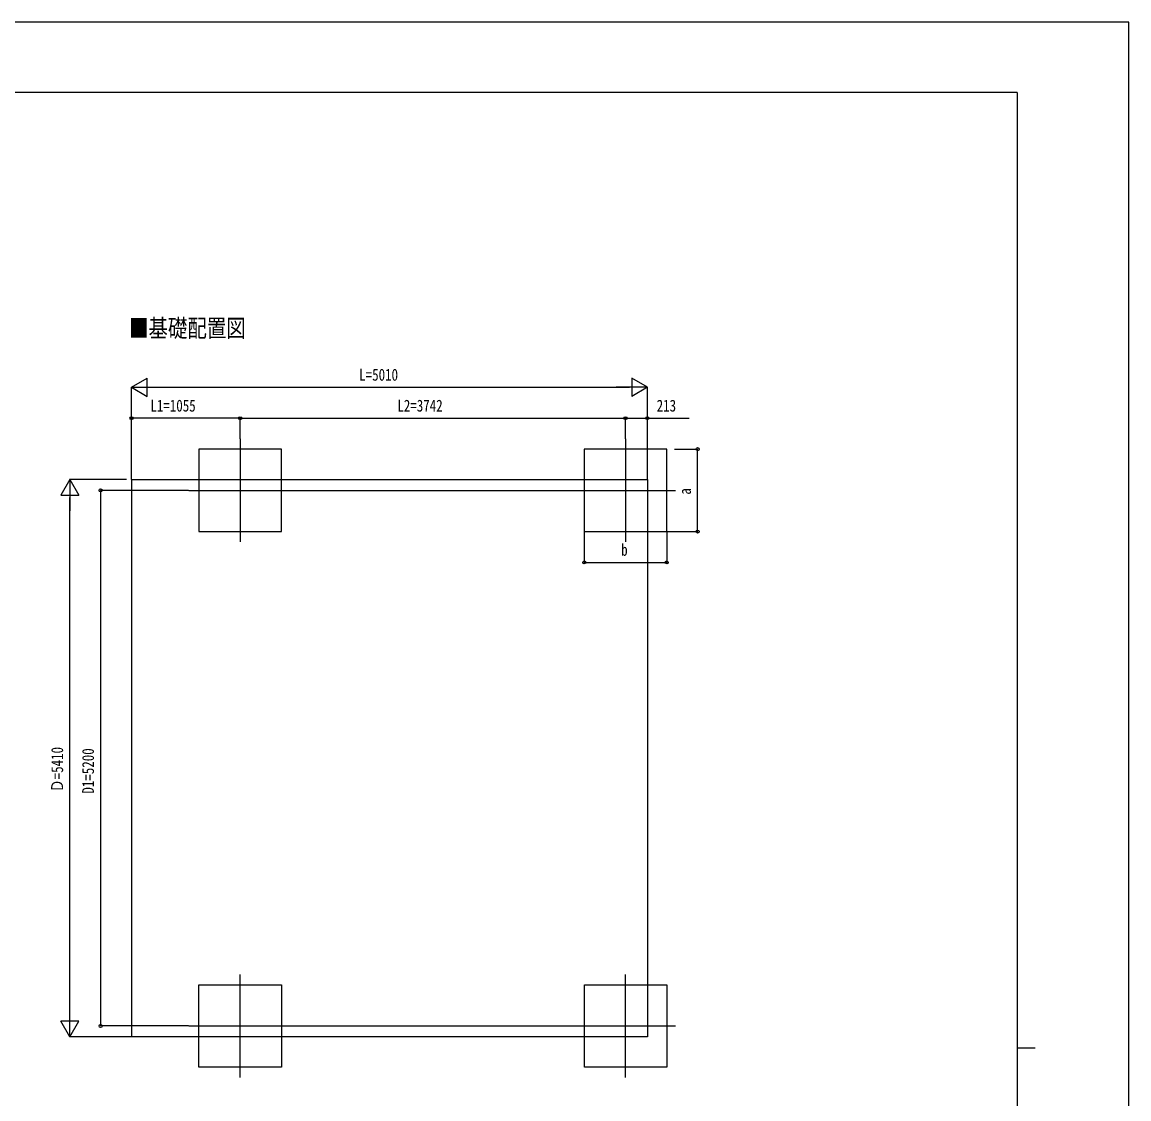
# Model space of a CAD drawing. Units: millimetres, scale not verified. Extents: x -14718 to 14718, y -10397 to 10401.
# Drawn here: x 3970 to 14718, y -52 to 10401 of the extents above; entities that cross this region are included whole.
import ezdxf
from ezdxf.enums import TextEntityAlignment as Align

# ---------------------------------------------------------------- set-up
doc = ezdxf.new("R2010")
doc.units = ezdxf.units.MM
doc.header["$LTSCALE"] = 50
for name, color, linetype in [('0-2_USER1', 3, 'Continuous'), ('0-4_YKK_12', 2, 'Continuous'), ('0-5_YKK_A1', 4, 'Continuous'), ('0-6_YKK_D', 6, 'Continuous'), ('0-7_YKK_ZWAK', 7, 'Continuous')]:
    doc.layers.add(name, color=color, linetype=linetype)
doc.styles.add('ＭＳ ゴシック', font='')
doc.styles.get('ＭＳ ゴシック').set_extended_font_data('MS Gothic')

msp = doc.modelspace()

# ---------------------------------------------------------------- linework, layer by layer
at = {"layer": '0-4_YKK_12'}
for p, q in [((6087.52, 6355.4), (6087.52, 5355.4)), ((9829.52, 6355.4), (9829.52, 5355.4)), ((5587.57, 5855.4), (10313.39, 5855.4)), ((6087.52, 155.4), (6087.52, 1155.4)), ((9829.52, 155.4), (9829.52, 1155.4)), ((5587.57, 655.4), (10313.39, 655.4))]:
    msp.add_line(p, q, dxfattribs=at)
at = {"layer": '0-5_YKK_A1'}
for p, q in [((5032.57, 5960.4), (10042.57, 5960.4)), ((5032.57, 5960.4), (5032.57, 550.4)), ((10042.57, 5960.4), (10042.57, 550.4)), ((10042.57, 550.4), (5032.57, 550.4))]:
    msp.add_line(p, q, dxfattribs=at)
for points in [[(5687.52, 5455.4), (6487.52, 5455.4), (6487.52, 6255.4), (5687.52, 6255.4)], [(9429.52, 5455.4), (10229.52, 5455.4), (10229.52, 6255.4), (9429.52, 6255.4)], [(5687.52, 1055.4), (6487.52, 1055.4), (6487.52, 255.4), (5687.52, 255.4)], [(9430.36, 1055.4), (10230.36, 1055.4), (10230.36, 255.4), (9430.36, 255.4)]]:
    msp.add_lwpolyline(points, close=True, dxfattribs=at)
at = {"layer": '0-6_YKK_D'}
for p, q in [((5032.57, 6855.4), (5184.12, 6942.9)), ((5184.12, 6767.9), (5184.12, 6942.9)), ((10042.57, 6855.4), (9891.01, 6942.9)), ((9891.01, 6942.9), (9891.01, 6767.9)), ((5032.57, 5961.4), (5032.57, 6856.4)), ((5032.57, 6855.4), (5184.12, 6767.9)), ((5032.57, 6855.4), (5335.68, 6855.4)), ((5207.57, 6855.4), (9867.57, 6855.4)), ((10042.57, 6855.4), (9739.46, 6855.4)), ((10042.57, 6855.4), (9891.01, 6767.9)), ((10042.57, 5961.4), (10042.57, 6856.4)), ((5032.57, 5961.4), (5032.57, 6556.4)), ((6087.52, 6356.4), (6087.52, 6556.4)), ((6087.52, 6356.4), (6087.52, 6556.4)), ((9829.52, 6356.4), (9829.52, 6556.4)), ((9829.52, 6356.4), (9829.52, 6556.4)), ((10042.57, 5961.4), (10042.57, 6556.4)), ((6087.52, 6555.4), (5032.57, 6555.4)), ((6087.52, 6555.4), (9829.52, 6555.4)), ((10304.89, 6255.4), (10530.52, 6255.4)), ((10529.52, 5455.4), (10529.52, 6255.4)), ((4432.57, 5960.4), (4345.07, 5808.84)), ((4982.57, 5960.4), (4431.57, 5960.4)), ((4432.57, 5960.4), (4520.07, 5808.84)), ((4432.57, 5960.4), (4432.57, 5657.29)), ((4345.07, 5808.84), (4520.07, 5808.84)), ((5586.57, 5855.4), (4731.57, 5855.4)), ((4732.57, 5855.4), (4732.57, 655.4)), ((4432.57, 725.4), (4432.57, 5785.4)), ((9429.52, 5454.4), (9429.52, 5154.4)), ((10229.52, 5454.4), (10229.52, 5154.4)), ((10230.52, 5455.4), (10530.52, 5455.4)), ((9429.52, 5155.4), (10229.52, 5155.4)), ((4432.57, 550.4), (4432.57, 853.51)), ((4432.57, 550.4), (4345.07, 701.95)), ((4520.07, 701.95), (4345.07, 701.95)), ((4432.57, 550.4), (4520.07, 701.95)), ((5586.57, 655.4), (4731.57, 655.4)), ((5031.57, 550.4), (4431.57, 550.4))]:
    msp.add_line(p, q, dxfattribs=at)
msp.add_lwpolyline([(9829.52, 6555.4), (10042.57, 6555.4), (10447.67, 6555.4)], dxfattribs=at)
for centre in [(5032.57, 6555.4), (6087.52, 6555.4), (6087.52, 6555.4), (9829.52, 6555.4), (9829.52, 6555.4), (10042.57, 6555.4), (10529.52, 6255.4), (4732.57, 5855.4), (10529.52, 5455.4), (9429.52, 5155.4), (10229.52, 5155.4), (4732.57, 655.4)]:
    msp.add_circle(centre, 14.88, dxfattribs=at)
at = {"layer": '0-7_YKK_ZWAK'}
for p, q in [((13632.57, 9718.4), (-13667.43, 9718.4)), ((13632.57, 9718.4), (13632.57, -8831.6)), ((13632.57, 443.4), (13807.57, 443.4))]:
    msp.add_line(p, q, dxfattribs=at)
msp.add_lwpolyline([(-14717.5, -10389.1), (14717.5, -10389.1), (14717.5, 10400.9), (-14717.5, 10400.9)], close=True, dxfattribs=at)

# ---------------------------------------------------------------- texts
at = {"layer": '0-2_USER1', "style": 'ＭＳ ゴシック', "width": 0.8}
msp.add_text('■基礎配置図', height=173.2, dxfattribs=at).set_placement((5008.08, 7291.6), align=Align.BOTTOM_LEFT)
at = {"layer": '0-6_YKK_D', "style": 'ＭＳ ゴシック', "width": 0.8}
for s, p in [('L=5010', (7243.57, 6885.4)), ('L1=1055', (5215.65, 6585.4)), ('L2=3742', (7614.12, 6585.4)), ('213', (10132.07, 6585.4)), ('b', (9787.52, 5185.4))]:
    msp.add_text(s, height=115.5, dxfattribs=at).set_placement(p, align=Align.BOTTOM_LEFT)
for s, p in [('a', (10499.52, 5813.4)), ('Ｄ=5410', (4402.57, 2923.6)), ('D1=5200', (4702.57, 2911))]:
    msp.add_text(s, height=115.5, rotation=90, dxfattribs=at).set_placement(p, align=Align.BOTTOM_LEFT)

doc.saveas('drawing.dxf')
